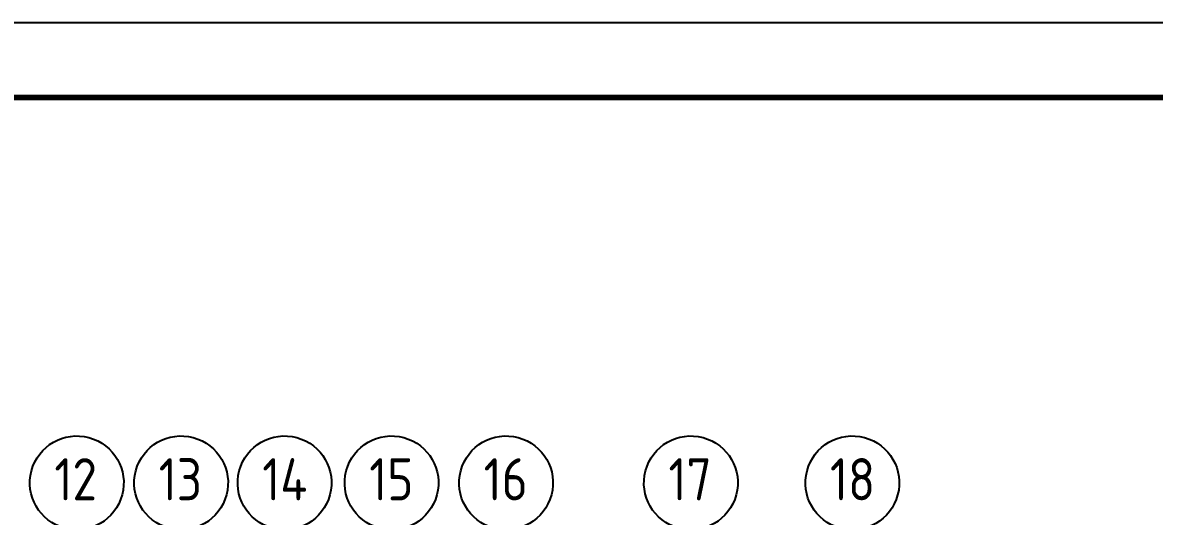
# Model space of a CAD drawing. Header units: millimetres. Extents: x -27384 to -11847, y 105622 to 113060.
# Drawn here: x -21202 to -19393, y 112270 to 113060 of the extents above; entities that cross this region are included whole.
import ezdxf

# ---------------------------------------------------------------- set-up
doc = ezdxf.new("R2010")
doc.units = ezdxf.units.MM
doc.layers.add('1', color=4, linetype='Continuous')
doc.layers.add('2', color=3, linetype='Continuous')
doc.styles.get("Standard").update_dxf_attribs({"font": 'gbenor.shx', "bigfont": 'gbcbig.shx'})

msp = doc.modelspace()

# ---------------------------------------------------------------- linework, layer by layer
at = {"layer": '1', "lineweight": -3, "ltscale": 2, "extrusion": (-0.004685415688226654, -0.01745240643729067, 0.9998367168639969), "elevation": -761.7737618122727}
msp.add_lwpolyline([(-55762.41944096141, 102096.2621256225), (-45696.27557504938, 104799.1427234042), (-43767.03463448276, 97614.2094060799), (-53833.17850039472, 94911.32880829813)], close=True, dxfattribs=at)
at = {"layer": '1', "extrusion": (-0.004685415688226654, -0.01745240643729067, 0.9998367168639969), "const_width": 9.147440893432856, "elevation": -761.7737618122732}
msp.add_lwpolyline([(-53581.19831907854, 95088.87696726886), (-43888.4841354353, 97691.48720767391), (-45759.11024572644, 104658.1255271676), (-55451.82442936971, 102055.5152867626), (-53581.19831907854, 95088.87696726886)], dxfattribs=at)
at = {"layer": '2', "extrusion": (-0.004685415688226654, -0.01745240643729067, 0.9998367168639969)}
for centre, radius in [((-49517.7711163671, 103012.0862011487, -679.1051985371346), 74.99999999999973), ((-49356.71747007515, 103055.3310406387, -679.10519853711), 74.99999999999973), ((-49196.95145193583, 103098.2301364956, -679.1051985371214), 74.99999999999977), ((-49031.80496774455, 103142.5739521472, -679.1051985371141), 74.99999999999976), ((-48855.11142869634, 103190.0182907946, -679.1051985371178), 74.99999999999976), ((-48569.79712237112, 103266.6286108048, -679.1051985371134), 74.99999999999976), ((-48320.49501963353, 103333.5692213755, -679.1051985371246), 74.99999999999976)]:
    msp.add_circle(centre, radius, dxfattribs=at)

# ---------------------------------------------------------------- texts
for s, height, rotation, p in [('12', 67.49999999999963, 15.03008309191162, (-49545.00226772381, 102975.739956184, -679.1051985372428)), ('13', 67.49999999999963, 15.03008309191162, (-49383.94862143203, 103018.9847956739, -679.1051985372428)), ('14', 67.49999999999969, 15.03008309191159, (-49224.18260329253, 103061.8838915308, -679.1051985372428)), ('15', 67.49999999999969, 15.03008309191159, (-49059.03611910143, 103106.2277071823, -679.1051985372426)), ('16', 67.49999999999969, 15.03008309191159, (-48882.34258005313, 103153.6720458296, -679.1051985372428)), ('17', 67.49999999999966, 15.03008309191162, (-48597.02827372796, 103230.28236584, -679.1051985372426)), ('18', 67.49999999999964, 15.03008309191162, (-48347.72617099031, 103297.2229764106, -679.1051985372428))]:
    msp.add_text(s, height=height, rotation=rotation, dxfattribs=at).set_placement(p)

doc.saveas('drawing.dxf')
